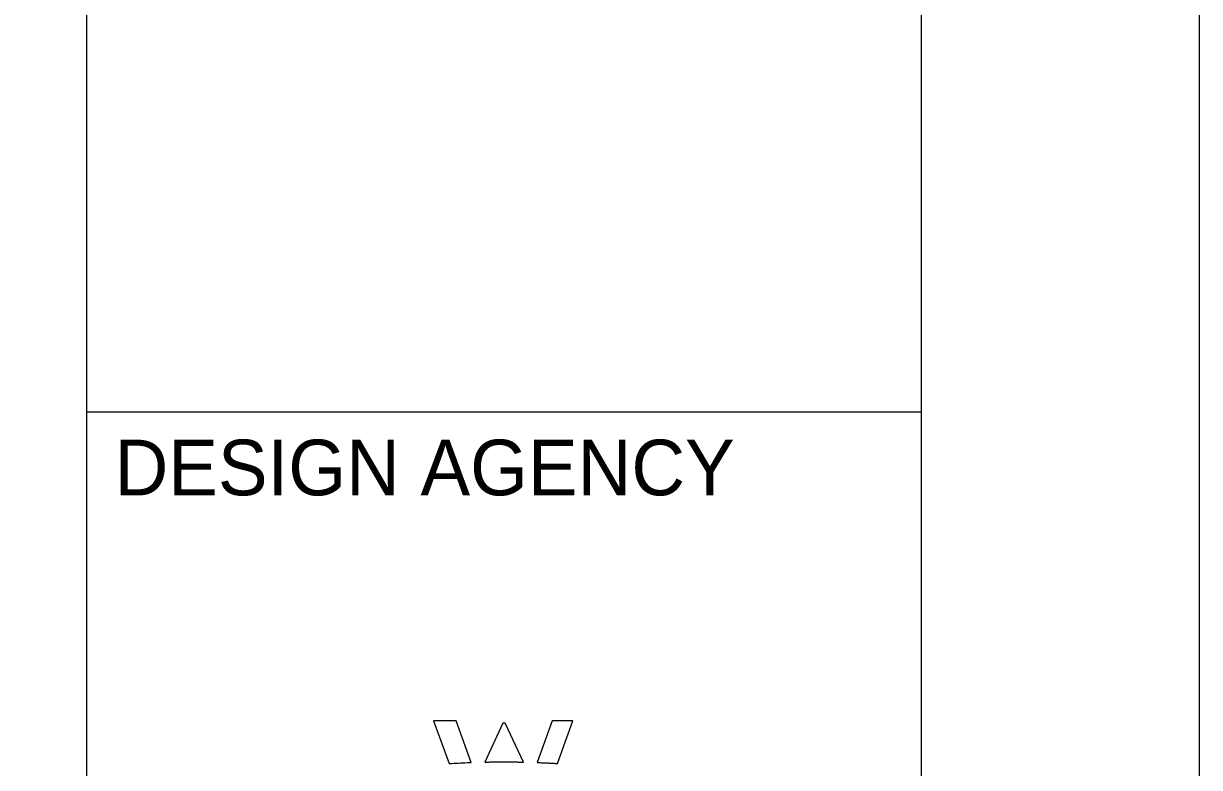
# Model space of a CAD drawing. Extents: x 0 to 340, y -4 to 220.
# Drawn here: x 318.86 to 340, y 38.61 to 51.98 of the extents above; entities that cross this region are included whole.
import ezdxf

# ---------------------------------------------------------------- set-up
doc = ezdxf.new("R2010")
doc.units = 0
for name, color, linetype in [('_CIVIL_CONSTRUCTION', 7, 'Continuous'), ('CM_Corridor_Range_Final', 7, 'Continuous'), ('MD_P_ACB_B', 7, 'Continuous'), ('PV_X_Driveway', 7, 'Continuous')]:
    doc.layers.add(name, color=color, linetype=linetype)

msp = doc.modelspace()

# ---------------------------------------------------------------- linework, layer by layer
at = {"layer": 'CM_Corridor_Range_Final'}
for p, q in [((320, 5), (320, 215)), ((320, 45), (335, 45))]:
    msp.add_line(p, q, dxfattribs=at)
msp.add_lwpolyline([(15, 215), (335, 215), (335, 5), (15, 5)], close=True, dxfattribs=at)
at = {"layer": 'MD_P_ACB_B'}
for points in [[(326.638, 39.447), (326.232, 39.447), (326.514, 38.679), (326.561, 38.682), (326.6, 38.684), (326.639, 38.686), (326.678, 38.688), (326.717, 38.69), (326.757, 38.692), (326.797, 38.694), (326.837, 38.695), (326.878, 38.697), (326.909, 38.698)], [(327.519, 39.402), (327.481, 39.402), (327.154, 38.705), (327.156, 38.705), (327.173, 38.706), (327.191, 38.706), (327.208, 38.706), (327.225, 38.706), (327.243, 38.707), (327.26, 38.707), (327.278, 38.707), (327.295, 38.707), (327.313, 38.708), (327.331, 38.708), (327.348, 38.708), (327.366, 38.708), (327.384, 38.708), (327.401, 38.708), (327.419, 38.708), (327.437, 38.709), (327.455, 38.709), (327.473, 38.709), (327.491, 38.709), (327.51, 38.709), (327.529, 38.709), (327.548, 38.709), (327.567, 38.708), (327.586, 38.708), (327.605, 38.708), (327.624, 38.708), (327.643, 38.708), (327.662, 38.708), (327.681, 38.707), (327.7, 38.707), (327.719, 38.707), (327.737, 38.707), (327.756, 38.706), (327.775, 38.706), (327.793, 38.706), (327.812, 38.705), (327.83, 38.705), (327.849, 38.705), (327.852, 38.705)], [(328.365, 39.447), (328.096, 38.697), (328.105, 38.697), (328.124, 38.696), (328.143, 38.695), (328.161, 38.694), (328.18, 38.694), (328.198, 38.693), (328.217, 38.692), (328.235, 38.691), (328.254, 38.69), (328.272, 38.69), (328.29, 38.689), (328.308, 38.688), (328.327, 38.687), (328.345, 38.686), (328.363, 38.685), (328.381, 38.684), (328.399, 38.683), (328.416, 38.682), (328.434, 38.681), (328.461, 38.679), (328.737, 39.447)]]:
    msp.add_lwpolyline(points, close=True, dxfattribs=at)
for points in [[(326.638, 39.447), (326.232, 39.447), (326.514, 38.679), (326.561, 38.682), (326.6, 38.684), (326.639, 38.686), (326.678, 38.688), (326.717, 38.69), (326.757, 38.692), (326.797, 38.694), (326.837, 38.695), (326.878, 38.697), (326.909, 38.698), (326.638, 39.447)], [(327.519, 39.402), (327.481, 39.402), (327.154, 38.705), (327.173, 38.706), (327.191, 38.706), (327.208, 38.706), (327.225, 38.706), (327.243, 38.707), (327.26, 38.707), (327.278, 38.707), (327.295, 38.707), (327.313, 38.708), (327.331, 38.708), (327.348, 38.708), (327.366, 38.708), (327.384, 38.708), (327.401, 38.708), (327.419, 38.708), (327.437, 38.709), (327.455, 38.709), (327.473, 38.709), (327.491, 38.709), (327.51, 38.709), (327.529, 38.709), (327.548, 38.709), (327.567, 38.708), (327.586, 38.708), (327.605, 38.708), (327.624, 38.708), (327.643, 38.708), (327.662, 38.708), (327.681, 38.707), (327.7, 38.707), (327.719, 38.707), (327.737, 38.707), (327.756, 38.706), (327.775, 38.706), (327.793, 38.706), (327.812, 38.705), (327.83, 38.705), (327.849, 38.705), (327.519, 39.402)], [(328.365, 39.447), (328.096, 38.697), (328.105, 38.697), (328.124, 38.696), (328.143, 38.695), (328.161, 38.694), (328.18, 38.694), (328.198, 38.693), (328.217, 38.692), (328.235, 38.691), (328.254, 38.69), (328.272, 38.69), (328.29, 38.689), (328.308, 38.688), (328.327, 38.687), (328.345, 38.686), (328.363, 38.685), (328.381, 38.684), (328.399, 38.683), (328.416, 38.682), (328.434, 38.681), (328.461, 38.679), (328.737, 39.447), (328.365, 39.447)]]:
    msp.add_lwpolyline(points, dxfattribs=at)
at = {"layer": 'PV_X_Driveway'}
msp.add_lwpolyline([(0, 0), (340, 0), (340, 220), (0, 220)], close=True, dxfattribs=at)

# ---------------------------------------------------------------- texts
at = {"layer": '_CIVIL_CONSTRUCTION'}
msp.add_text('DESIGN AGENCY', height=1, dxfattribs=at).set_placement((320.5, 43.5))

doc.saveas('drawing.dxf')
